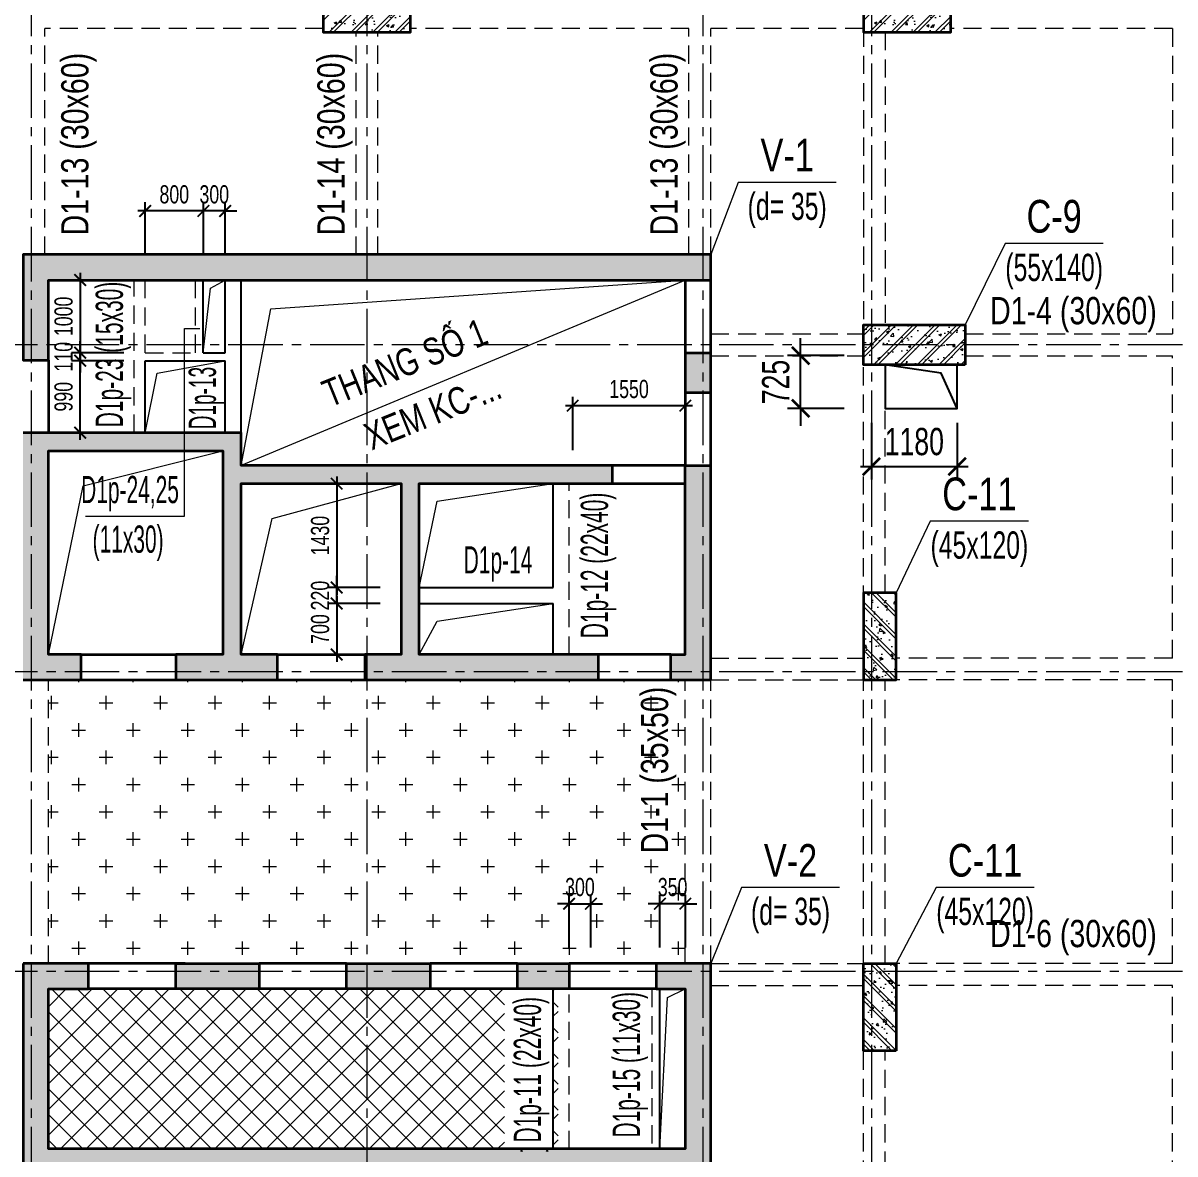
# Model space of a CAD drawing. Header units: millimetres. Extents: x 0 to 132533, y 0 to 93608.
# Drawn here: x 25017 to 40862, y 32107 to 47662 of the extents above; entities that cross this region are included whole.
import ezdxf
from ezdxf.enums import TextEntityAlignment as Align

# ---------------------------------------------------------------- set-up
doc = ezdxf.new("R2010")
doc.units = ezdxf.units.MM
doc.header["$LTSCALE"] = 1000
doc.header["$MEASUREMENT"] = 0
doc.linetypes.add('CENTER2', pattern=[1.125, 0.75, -0.125, 0.125, -0.125])
doc.linetypes.add('HIDDEN', pattern=[0.375, 0.25, -0.125])
for name, color, linetype, lineweight in [('CDC.01.AXIS', 160, 'CENTER2', 13), ('CDC.02.DIM', 1, 'Continuous', 18), ('CDC.03.BORDER', 3, 'Continuous', 25), ('CDC.06.TEXT', 2, 'Continuous', 18), ('CDC.07.TEXTCOL', 3, 'Continuous', 18), ('CDC.08.TEXTBEAM', 2, 'Continuous', 18), ('CDC.09.COLUMN', 4, 'Continuous', 35), ('CDC.10.HATCH', 163, 'Continuous', 9), ('CDC.11.NOTE', 1, 'Continuous', 18), ('CDC.13.BEAM', 8, 'HIDDEN', 18), ('TEXTCOL_SHAPE', 6, 'Continuous', 20)]:
    doc.layers.add(name, color=color, linetype=linetype, lineweight=lineweight)
doc.layers.add('TECH_HOLE', color=3, linetype='Continuous')
doc.styles.add('KCS_SMTEXT', font='arial.ttf', dxfattribs={"width": 0.7})
doc.dimstyles.new('KCS_DIM100', dxfattribs={"dimscale": 100, "dimtxt": 2.5, "dimasz": 1.6, "dimexe": 1.2, "dimexo": 0, "dimgap": 1, "dimtad": 1, "dimdec": 0, "dimzin": 0, "dimdsep": 46, "dimtxsty": 'KCS_SMTEXT', "dimblk": 'ARCHTICK', "dimcen": 0, "dimdle": 1, "dimclrd": 256, "dimclre": 256, "dimclrt": 2, "dimadec": 0, "dimazin": 0, "dimtfac": 1, "dimtdec": 0, "dimtix": 1, "dimtmove": 2, "dimatfit": 3, "dimfxl": 1, "dimtolj": 1, "dimtzin": 0, "dimarcsym": 0})
doc.dimstyles.new('KCS_DIM150', dxfattribs={"dimscale": 150, "dimtxt": 2.5, "dimasz": 1.6, "dimexe": 1.2, "dimexo": 0, "dimgap": 1, "dimtad": 1, "dimdec": 0, "dimzin": 0, "dimdsep": 46, "dimtxsty": 'KCS_SMTEXT', "dimblk": 'ARCHTICK', "dimcen": 0, "dimdle": 1, "dimclrd": 1, "dimclre": 1, "dimclrt": 2, "dimadec": 0, "dimazin": 0, "dimtfac": 1, "dimtdec": 0, "dimtix": 1, "dimtmove": 2, "dimatfit": 3, "dimfxl": 1, "dimtolj": 1, "dimtzin": 0, "dimarcsym": 0})

# ---------------------------------------------------------------- blocks, each defined once
blk = doc.blocks.new('_ArchTick')
at = {"color": 0, "linetype": 'ByBlock', "const_width": 0.15}
blk.add_lwpolyline([(-0.5, -0.5), (0.5, 0.5)], dxfattribs=at)
blk = doc.blocks.new('*D313')
at = {"layer": 'CDC.02.DIM', "lineweight": -2, "transparency": 16777216}
for p, q in [((33777, 34949), (33777, 35669)), ((34127, 34949), (34127, 35669)), ((33777, 35549), (33617, 35549)), ((34127, 35549), (33777, 35549)), ((34127, 35549), (34287, 35549))]:
    blk.add_line(p, q, dxfattribs=at)
at = {"layer": 'Defpoints', "color": 0, "transparency": 16777216}
for p in [(33777, 35549), (33777, 34949), (34127, 34949)]:
    blk.add_point(p, dxfattribs=at)
at = {"layer": 'CDC.02.DIM', "lineweight": -2, "transparency": 16777216, "xscale": 160, "yscale": 160, "zscale": 160}
blk.add_blockref('_ArchTick', (33777, 35549), dxfattribs=at)
at = {"layer": 'CDC.02.DIM', "lineweight": -2, "transparency": 16777216, "xscale": 160, "yscale": 160, "zscale": 160, "rotation": 180}
blk.add_blockref('_ArchTick', (34127, 35549), dxfattribs=at)
at = {"layer": 'CDC.02.DIM', "color": 2, "transparency": 16777216, "insert": (33952, 35777), "char_height": 250, "attachment_point": 5, "style": 'KCS_SMTEXT'}
blk.add_mtext('\\A1;350', dxfattribs=at)
blk = doc.blocks.new('*D316')
at = {"layer": 'CDC.02.DIM', "lineweight": -2, "transparency": 16777216}
for p, q in [((32527, 34949), (32527, 35669)), ((32827, 34949), (32827, 35669)), ((32527, 35549), (32367, 35549)), ((32527, 35549), (32827, 35549)), ((32827, 35549), (32987, 35549))]:
    blk.add_line(p, q, dxfattribs=at)
at = {"layer": 'Defpoints', "color": 0, "transparency": 16777216}
for p in [(32827, 35549), (32527, 34949), (32827, 34949)]:
    blk.add_point(p, dxfattribs=at)
at = {"layer": 'CDC.02.DIM', "lineweight": -2, "transparency": 16777216, "xscale": 160, "yscale": 160, "zscale": 160}
blk.add_blockref('_ArchTick', (32527, 35549), dxfattribs=at)
at = {"layer": 'CDC.02.DIM', "lineweight": -2, "transparency": 16777216, "xscale": 160, "yscale": 160, "zscale": 160, "rotation": 180}
blk.add_blockref('_ArchTick', (32827, 35549), dxfattribs=at)
at = {"layer": 'CDC.02.DIM', "color": 2, "transparency": 16777216, "insert": (32677, 35777), "char_height": 250, "attachment_point": 5, "style": 'KCS_SMTEXT'}
blk.add_mtext('\\A1;300', dxfattribs=at)
blk = doc.blocks.new('*D323')
at = {"layer": 'CDC.02.DIM', "lineweight": -2, "transparency": 16777216}
for p, q in [((32577, 41787), (32577, 42519)), ((34127, 41799), (34127, 42519)), ((34227, 42399), (32477, 42399))]:
    blk.add_line(p, q, dxfattribs=at)
at = {"layer": 'Defpoints', "color": 0, "transparency": 16777216}
for p in [(32577, 42399), (32577, 41787), (34127, 41799)]:
    blk.add_point(p, dxfattribs=at)
at = {"layer": 'CDC.02.DIM', "lineweight": -2, "transparency": 16777216, "xscale": 160, "yscale": 160, "zscale": 160, "rotation": 180}
blk.add_blockref('_ArchTick', (32577, 42399), dxfattribs=at)
at = {"layer": 'CDC.02.DIM', "lineweight": -2, "transparency": 16777216, "xscale": 160, "yscale": 160, "zscale": 160}
blk.add_blockref('_ArchTick', (34127, 42399), dxfattribs=at)
at = {"layer": 'CDC.02.DIM', "color": 2, "transparency": 16777216, "insert": (33352, 42627), "char_height": 250, "attachment_point": 5, "style": 'KCS_SMTEXT'}
blk.add_mtext('\\A1;1550', dxfattribs=at)
blk = doc.blocks.new('*D324')
at = {"layer": 'CDC.02.DIM', "lineweight": -2, "transparency": 16777216}
for p, q in [((29331, 41427), (29331, 39797)), ((29931, 41327), (29211, 41327)), ((29931, 39897), (29211, 39897))]:
    blk.add_line(p, q, dxfattribs=at)
at = {"layer": 'Defpoints', "color": 0, "transparency": 16777216}
for p in [(29931, 41327), (29331, 39897), (29931, 39897)]:
    blk.add_point(p, dxfattribs=at)
at = {"layer": 'CDC.02.DIM', "lineweight": -2, "transparency": 16777216, "xscale": 160, "yscale": 160, "zscale": 160}
for p, rotation in [((29331, 41327), 90), ((29331, 39897), 270)]:
    blk.add_blockref('_ArchTick', p, dxfattribs=dict(at, rotation=rotation))
at = {"layer": 'CDC.02.DIM', "color": 2, "transparency": 16777216, "insert": (29104, 40612), "char_height": 250, "attachment_point": 5, "rotation": 90, "style": 'KCS_SMTEXT'}
blk.add_mtext('\\A1;1430', dxfattribs=at)
blk = doc.blocks.new('*D325')
at = {"layer": 'CDC.02.DIM', "lineweight": -2, "transparency": 16777216}
for p, q in [((29331, 39897), (29331, 40057)), ((29931, 39897), (29211, 39897)), ((29331, 39677), (29331, 39897)), ((29931, 39677), (29211, 39677)), ((29331, 39677), (29331, 39517))]:
    blk.add_line(p, q, dxfattribs=at)
at = {"layer": 'Defpoints', "color": 0, "transparency": 16777216}
for p in [(29331, 39897), (29931, 39897), (29931, 39677)]:
    blk.add_point(p, dxfattribs=at)
at = {"layer": 'CDC.02.DIM', "lineweight": -2, "transparency": 16777216, "xscale": 160, "yscale": 160, "zscale": 160}
for p, rotation in [((29331, 39897), 270), ((29331, 39677), 90)]:
    blk.add_blockref('_ArchTick', p, dxfattribs=dict(at, rotation=rotation))
at = {"layer": 'CDC.02.DIM', "color": 2, "transparency": 16777216, "insert": (29104, 39787), "char_height": 250, "attachment_point": 5, "rotation": 90, "style": 'KCS_SMTEXT'}
blk.add_mtext('\\A1;220', dxfattribs=at)
blk = doc.blocks.new('*D326')
at = {"layer": 'CDC.02.DIM', "lineweight": -2, "transparency": 16777216}
for p, q in [((29331, 39777), (29331, 38877)), ((29931, 39677), (29211, 39677)), ((29931, 38977), (29211, 38977))]:
    blk.add_line(p, q, dxfattribs=at)
at = {"layer": 'Defpoints', "color": 0, "transparency": 16777216}
for p in [(29931, 39677), (29331, 38977), (29931, 38977)]:
    blk.add_point(p, dxfattribs=at)
at = {"layer": 'CDC.02.DIM', "lineweight": -2, "transparency": 16777216, "xscale": 160, "yscale": 160, "zscale": 160}
for p, rotation in [((29331, 39677), 90), ((29331, 38977), 270)]:
    blk.add_blockref('_ArchTick', p, dxfattribs=dict(at, rotation=rotation))
at = {"layer": 'CDC.02.DIM', "color": 2, "transparency": 16777216, "insert": (29104, 39327), "char_height": 250, "attachment_point": 5, "rotation": 90, "style": 'KCS_SMTEXT'}
blk.add_mtext('\\A1;700', dxfattribs=at)
blk = doc.blocks.new('*D327')
at = {"layer": 'CDC.02.DIM', "lineweight": -2, "transparency": 16777216}
for p, q in [((26697, 44465), (26697, 45197)), ((27497, 44477), (27497, 45197)), ((27597, 45077), (26597, 45077))]:
    blk.add_line(p, q, dxfattribs=at)
at = {"layer": 'Defpoints', "color": 0, "transparency": 16777216}
for p in [(26697, 45077), (26697, 44465), (27497, 44477)]:
    blk.add_point(p, dxfattribs=at)
at = {"layer": 'CDC.02.DIM', "lineweight": -2, "transparency": 16777216, "xscale": 160, "yscale": 160, "zscale": 160, "rotation": 180}
blk.add_blockref('_ArchTick', (26697, 45077), dxfattribs=at)
at = {"layer": 'CDC.02.DIM', "lineweight": -2, "transparency": 16777216, "xscale": 160, "yscale": 160, "zscale": 160}
blk.add_blockref('_ArchTick', (27497, 45077), dxfattribs=at)
at = {"layer": 'CDC.02.DIM', "color": 2, "transparency": 16777216, "insert": (27097, 45304), "char_height": 250, "attachment_point": 5, "style": 'KCS_SMTEXT'}
blk.add_mtext('\\A1;800', dxfattribs=at)
blk = doc.blocks.new('*D328')
at = {"layer": 'CDC.02.DIM', "lineweight": -2, "transparency": 16777216}
for p, q in [((25803, 44227), (25803, 43027)), ((26403, 44127), (25683, 44127)), ((26403, 43127), (25683, 43127))]:
    blk.add_line(p, q, dxfattribs=at)
at = {"layer": 'Defpoints', "color": 0, "transparency": 16777216}
for p in [(26403, 44127), (25803, 43127), (26403, 43127)]:
    blk.add_point(p, dxfattribs=at)
at = {"layer": 'CDC.02.DIM', "lineweight": -2, "transparency": 16777216, "xscale": 160, "yscale": 160, "zscale": 160}
for p, rotation in [((25803, 44127), 90), ((25803, 43127), 270)]:
    blk.add_blockref('_ArchTick', p, dxfattribs=dict(at, rotation=rotation))
at = {"layer": 'CDC.02.DIM', "color": 2, "transparency": 16777216, "insert": (25575, 43627), "char_height": 250, "attachment_point": 5, "rotation": 90, "style": 'KCS_SMTEXT'}
blk.add_mtext('\\A1;1000', dxfattribs=at)
blk = doc.blocks.new('*D329')
at = {"layer": 'CDC.02.DIM', "lineweight": -2, "transparency": 16777216}
for p, q in [((25803, 43127), (25803, 43287)), ((26403, 43127), (25683, 43127)), ((25803, 43017), (25803, 43127)), ((26403, 43017), (25683, 43017)), ((25803, 43017), (25803, 42857))]:
    blk.add_line(p, q, dxfattribs=at)
at = {"layer": 'Defpoints', "color": 0, "transparency": 16777216}
for p in [(25803, 43127), (26403, 43127), (26403, 43017)]:
    blk.add_point(p, dxfattribs=at)
at = {"layer": 'CDC.02.DIM', "lineweight": -2, "transparency": 16777216, "xscale": 160, "yscale": 160, "zscale": 160}
for p, rotation in [((25803, 43127), 270), ((25803, 43017), 90)]:
    blk.add_blockref('_ArchTick', p, dxfattribs=dict(at, rotation=rotation))
at = {"layer": 'CDC.02.DIM', "color": 2, "transparency": 16777216, "insert": (25575, 43072), "char_height": 250, "attachment_point": 5, "rotation": 90, "style": 'KCS_SMTEXT'}
blk.add_mtext('\\A1;110', dxfattribs=at)
blk = doc.blocks.new('*D330')
at = {"layer": 'CDC.02.DIM', "lineweight": -2, "transparency": 16777216}
for p, q in [((25803, 41927), (25803, 43117)), ((26403, 43017), (25683, 43017)), ((26403, 42027), (25683, 42027))]:
    blk.add_line(p, q, dxfattribs=at)
at = {"layer": 'Defpoints', "color": 0, "transparency": 16777216}
for p in [(25803, 43017), (26403, 43017), (26403, 42027)]:
    blk.add_point(p, dxfattribs=at)
at = {"layer": 'CDC.02.DIM', "lineweight": -2, "transparency": 16777216, "xscale": 160, "yscale": 160, "zscale": 160}
for p, rotation in [((25803, 43017), 90), ((25803, 42027), 270)]:
    blk.add_blockref('_ArchTick', p, dxfattribs=dict(at, rotation=rotation))
at = {"layer": 'CDC.02.DIM', "color": 2, "transparency": 16777216, "insert": (25575, 42522), "char_height": 250, "attachment_point": 5, "rotation": 90, "style": 'KCS_SMTEXT'}
blk.add_mtext('\\A1;990', dxfattribs=at)
blk = doc.blocks.new('*D331')
at = {"layer": 'CDC.02.DIM', "lineweight": -2, "transparency": 16777216}
for p, q in [((27497, 44465), (27497, 45197)), ((27797, 44477), (27797, 45197)), ((27497, 45077), (27337, 45077)), ((27797, 45077), (27497, 45077)), ((27797, 45077), (27957, 45077))]:
    blk.add_line(p, q, dxfattribs=at)
at = {"layer": 'Defpoints', "color": 0, "transparency": 16777216}
for p in [(27497, 45077), (27497, 44465), (27797, 44477)]:
    blk.add_point(p, dxfattribs=at)
at = {"layer": 'CDC.02.DIM', "lineweight": -2, "transparency": 16777216, "xscale": 160, "yscale": 160, "zscale": 160}
blk.add_blockref('_ArchTick', (27497, 45077), dxfattribs=at)
at = {"layer": 'CDC.02.DIM', "lineweight": -2, "transparency": 16777216, "xscale": 160, "yscale": 160, "zscale": 160, "rotation": 180}
blk.add_blockref('_ArchTick', (27797, 45077), dxfattribs=at)
at = {"layer": 'CDC.02.DIM', "color": 2, "transparency": 16777216, "insert": (27647, 45304), "char_height": 250, "attachment_point": 5, "style": 'KCS_SMTEXT'}
blk.add_mtext('\\A1;300', dxfattribs=at)
blk = doc.blocks.new('*D384')
at = {"layer": 'CDC.02.DIM', "color": 1, "lineweight": -2, "transparency": 16777216}
for p, q in [((35712, 43087), (35712, 43327)), ((36312, 43087), (35532, 43087)), ((35712, 42362), (35712, 43087)), ((36312, 42362), (35532, 42362)), ((35712, 42362), (35712, 42122))]:
    blk.add_line(p, q, dxfattribs=at)
at = {"layer": 'Defpoints', "color": 0, "transparency": 16777216}
for p in [(35712, 43087), (36312, 43087), (36312, 42362)]:
    blk.add_point(p, dxfattribs=at)
at = {"layer": 'CDC.02.DIM', "color": 1, "lineweight": -2, "transparency": 16777216, "xscale": 240, "yscale": 240, "zscale": 240}
for p, rotation in [((35712, 43087), 270), ((35712, 42362), 90)]:
    blk.add_blockref('_ArchTick', p, dxfattribs=dict(at, rotation=rotation))
at = {"layer": 'CDC.02.DIM', "color": 2, "transparency": 16777216, "insert": (35371, 42724), "char_height": 375, "attachment_point": 5, "rotation": 90, "style": 'KCS_SMTEXT'}
blk.add_mtext('\\A1;725', dxfattribs=at)
blk = doc.blocks.new('*D385')
at = {"layer": 'CDC.02.DIM', "color": 1, "lineweight": -2, "transparency": 16777216}
for p, q in [((36686, 42162), (36686, 41382)), ((37866, 42162), (37866, 41382)), ((36536, 41562), (38016, 41562))]:
    blk.add_line(p, q, dxfattribs=at)
at = {"layer": 'Defpoints', "color": 0, "transparency": 16777216}
for p in [(36686, 42162), (37866, 42162), (37866, 41562)]:
    blk.add_point(p, dxfattribs=at)
at = {"layer": 'CDC.02.DIM', "color": 1, "lineweight": -2, "transparency": 16777216, "xscale": 240, "yscale": 240, "zscale": 240, "rotation": 180}
blk.add_blockref('_ArchTick', (36686, 41562), dxfattribs=at)
at = {"layer": 'CDC.02.DIM', "color": 1, "lineweight": -2, "transparency": 16777216, "xscale": 240, "yscale": 240, "zscale": 240}
blk.add_blockref('_ArchTick', (37866, 41562), dxfattribs=at)
at = {"layer": 'CDC.02.DIM', "color": 2, "transparency": 16777216, "insert": (37276, 41903), "char_height": 375, "attachment_point": 5, "style": 'KCS_SMTEXT'}
blk.add_mtext('\\A1;1180', dxfattribs=at)

msp = doc.modelspace()

# ---------------------------------------------------------------- hatches: boundary and pattern name
at = {"layer": 'CDC.10.HATCH'}
h = msp.add_hatch(dxfattribs=at)
h.set_pattern_fill('BT-01', color=256, scale=50, pattern_type=2)
h.set_pattern_definition([(50, (442764.13, -433637.55), (358.63009, -31.37607), [37.5, -412.5]), (355, (442764.13, -433637.55), (-69.37567, 376.09607), [30, -330]), (100.4514, (442794.02, -433640.17), (289.2547, 344.71977), [31.8701, -350.57106]), (46.1842, (442764.13, -433537.55), (533.62052, -82.7595), [56.25, -618.75]), (96.6356, (442808.6, -433544.45), (467.33135, 487.05894), [47.80514, -525.8565]), (351.1842, (442764.13, -433537.55), (467.33097, 487.0593), [45, -495]), (21, (442814.13, -433562.55), (298.45353, -201.30945), [37.5, -412.5]), (326, (442814.13, -433562.55), (121.65767, 362.57502), [30, -330]), (71.4514, (442839, -433579.33), (420.11131, 161.26525), [31.8701, -350.57106]), (37.5, (442764.13, -433637.55), (6.079928, 166.446927), [0, -326, 0, -335, 0, -331.25]), (7.5, (442764.13, -433637.55), (131.53477, 197.205856), [0, -191, 0, -318.5, 0, -126.25]), (327.5, (442652.63, -433637.55), (266.911218, -11.277436), [0, -125, 0, -390, 0, -517.5]), (317.5, (442602.63, -433637.55), (291.593085, 50.05249), [0, -162.5, 0, -259, 0, -367.5]), (45, (442764.13, -433637.55), (-150.26019, 150.26019), []), (45, (442764.13, -433576.3), (-150.26019, 150.26019), [])])
h.paths.add_polyline_path([(29146.5, 47536.5), (30346.5, 47536.5), (30346.5, 47936.5), (29146.5, 47936.5)])
h = msp.add_hatch(dxfattribs=at)
h.set_pattern_fill('BT-01', color=256, scale=50, pattern_type=2)
h.set_pattern_definition([(50, (450194.13, -433637.55), (358.63009, -31.37607), [37.5, -412.5]), (355, (450194.13, -433637.55), (-69.37567, 376.09607), [30, -330]), (100.4514, (450224.02, -433640.17), (289.2547, 344.71977), [31.8701, -350.57106]), (46.1842, (450194.13, -433537.55), (533.62052, -82.7595), [56.25, -618.75]), (96.6356, (450238.6, -433544.45), (467.33135, 487.05894), [47.80514, -525.8565]), (351.1842, (450194.13, -433537.55), (467.33097, 487.0593), [45, -495]), (21, (450244.13, -433562.55), (298.45353, -201.30945), [37.5, -412.5]), (326, (450244.13, -433562.55), (121.65767, 362.57502), [30, -330]), (71.4514, (450269, -433579.33), (420.11131, 161.26525), [31.8701, -350.57106]), (37.5, (450194.13, -433637.55), (6.079928, 166.446927), [0, -326, 0, -335, 0, -331.25]), (7.5, (450194.13, -433637.55), (131.53477, 197.205856), [0, -191, 0, -318.5, 0, -126.25]), (327.5, (450082.63, -433637.55), (266.911218, -11.277436), [0, -125, 0, -390, 0, -517.5]), (317.5, (450032.63, -433637.55), (291.593085, 50.05249), [0, -162.5, 0, -259, 0, -367.5]), (45, (450194.13, -433637.55), (-150.26019, 150.26019), []), (45, (450194.13, -433576.3), (-150.26019, 150.26019), [])])
h.paths.add_polyline_path([(36576.5, 47536.5), (37776.5, 47536.5), (37776.5, 47936.5), (36576.5, 47936.5)])
h = msp.add_hatch(dxfattribs=at)
h.set_pattern_fill('BT-01', color=256, scale=50, pattern_type=2)
h.set_pattern_definition([(50, (426423.18, -433653.8), (358.63009, -31.37607), [37.5, -412.5]), (355, (426423.18, -433653.8), (-69.37567, 376.09607), [30, -330]), (100.4514, (426453.07, -433656.42), (289.2547, 344.71977), [31.8701, -350.57106]), (46.1842, (426423.2, -433553.8), (533.62052, -82.7595), [56.25, -618.75]), (96.6356, (426467.65, -433560.7), (467.33135, 487.05894), [47.80514, -525.8565]), (351.1842, (426423.2, -433553.8), (467.33097, 487.0593), [45, -495]), (21, (426473.18, -433578.8), (298.45353, -201.30945), [37.5, -412.5]), (326, (426473.18, -433578.8), (121.65767, 362.57502), [30, -330]), (71.4514, (426498.05, -433595.58), (420.11131, 161.26525), [31.8701, -350.57106]), (37.5, (426423.18, -433653.8), (6.079928, 166.446927), [0, -326, 0, -335, 0, -331.25]), (7.5, (426423.18, -433653.8), (131.53477, 197.205856), [0, -191, 0, -318.5, 0, -126.25]), (327.5, (426311.68, -433653.8), (266.911218, -11.277436), [0, -125, 0, -390, 0, -517.5]), (317.5, (426261.68, -433653.8), (291.593085, 50.05249), [0, -162.5, 0, -259, 0, -367.5]), (45, (426423.18, -433653.8), (-150.26019, 150.26019), []), (45, (426423.18, -433592.55), (-150.26019, 150.26019), [])])
h.paths.add_polyline_path([(25366.5, 44126.5), (25366.5, 43026.5), (25016.5, 43026.5), (25016.5, 44476.5), (34476.5, 44476.5), (34476.5, 44126.5)])
h = msp.add_hatch(dxfattribs=at)
h.set_pattern_fill('BT-01', color=256, scale=50, pattern_type=2)
h.set_pattern_definition([(50, (421494.13, -460657.55), (358.63009, -31.37607), [37.5, -412.5]), (355, (421494.13, -460657.55), (-69.37567, 376.09607), [30, -330]), (100.4514, (421524.02, -460660.17), (289.2547, 344.71977), [31.8701, -350.57106]), (46.1842, (421494.13, -460557.55), (533.62052, -82.7595), [56.25, -618.75]), (96.6356, (421538.6, -460564.45), (467.33135, 487.05894), [47.80514, -525.8565]), (351.1842, (421494.13, -460557.55), (467.33097, 487.0593), [45, -495]), (21, (421544.13, -460582.55), (298.45353, -201.30945), [37.5, -412.5]), (326, (421544.13, -460582.55), (121.65767, 362.57502), [30, -330]), (71.4514, (421569, -460599.33), (420.11131, 161.26525), [31.8701, -350.57106]), (37.5, (421494.13, -460657.55), (6.079928, 166.446927), [0, -326, 0, -335, 0, -331.25]), (7.5, (421494.13, -460657.55), (131.53477, 197.205856), [0, -191, 0, -318.5, 0, -126.25]), (327.5, (421382.63, -460657.55), (266.911218, -11.277436), [0, -125, 0, -390, 0, -517.5]), (317.5, (421332.63, -460657.55), (291.593085, 50.05249), [0, -162.5, 0, -259, 0, -367.5]), (45, (421494.13, -460657.55), (-150.26019, 150.26019), []), (45, (421494.13, -460596.3), (-150.26019, 150.26019), [])])
h.paths.add_polyline_path([(36576.5, 43511.5), (37976.5, 43511.5), (37976.5, 42961.5), (36576.5, 42961.5)])
h = msp.add_hatch(dxfattribs=at)
h.set_pattern_fill('BT-01', color=256, scale=50, pattern_type=2)
h.set_pattern_definition([(50, (18072.3, -451625.62), (358.6301, -31.37607), [37.5, -412.5]), (355, (18072.3, -451625.62), (-69.37567, 376.09607), [30, -330]), (100.4514, (18102.17, -451628.23), (289.2547, 344.71977), [31.8701, -350.57106]), (46.1842, (18072.3, -451525.6), (533.62052, -82.7595), [56.25, -618.75]), (96.6356, (18116.75, -451532.5), (467.33135, 487.05894), [47.80514, -525.8565]), (351.1842, (18072.3, -451525.6), (467.331, 487.0593), [45, -495]), (21, (18122.3, -451550.62), (298.45353, -201.30945), [37.5, -412.5]), (326, (18122.3, -451550.62), (121.65767, 362.57502), [30, -330]), (71.4514, (18147.16, -451567.4), (420.11131, 161.26525), [31.8701, -350.57106]), (37.5, (18072.29, -451625.62), (6.079928, 166.446927), [0, -326, 0, -335, 0, -331.25]), (7.5, (18072.29, -451625.62), (131.53477, 197.205856), [0, -191, 0, -318.5, 0, -126.25]), (327.5, (17960.79, -451625.62), (266.911218, -11.277436), [0, -125, 0, -390, 0, -517.5]), (317.5, (17910.79, -451625.62), (291.59308, 50.05249), [0, -162.5, 0, -259, 0, -367.5]), (45, (18072.29, -451625.62), (-150.26019, 150.26019), []), (45, (18072.29, -451564.37), (-150.26019, 150.26019), [])])
h.paths.add_polyline_path([(25816.5, 38626.5), (25016.5, 38626.5), (25016.5, 42026.5), (28016.5, 42026.5), (28016.5, 41576.5), (33126.5, 41576.5), (33126.5, 41326.5), (30466.5, 41326.5), (30466.5, 38976.5), (32926.5, 38976.5), (32926.5, 38626.5), (29716.5, 38626.5), (29716.5, 38976.5), (30216.5, 38976.5), (30216.5, 41326.5), (28016.5, 41326.5), (28016.5, 38976.5), (28516.5, 38976.5), (28516.5, 38626.5), (27116.5, 38626.5), (27116.5, 38976.5), (27766.5, 38976.5), (27766.5, 41776.5), (25366.5, 41776.5), (25366.5, 38976.5), (25816.5, 38976.5)])
h.paths.add_polyline_path([(34126.5, 41576.5), (34476.5, 41576.5), (34476.5, 38626.5), (33926.5, 38626.5), (33926.5, 38976.5), (34126.5, 38976.5)])
h.paths.add_polyline_path([(34476.5, 42576.5), (34126.5, 42576.5), (34126.5, 43126.5), (34476.5, 43126.5)])
h = msp.add_hatch(dxfattribs=at)
h.set_pattern_fill('BT-01', color=256, scale=50, angle=-90, pattern_type=2)
h.set_pattern_definition([(320, (-457807.58, -327871.06), (-31.37607, -358.63009), [37.5, -412.5]), (265, (-457807.58, -327871.06), (376.09607, 69.37567), [30, -330]), (10.4514, (-457810.2, -327900.95), (344.71977, -289.2547), [31.8701, -350.57106]), (316.1842, (-457707.6, -327871.06), (-82.7595, -533.62052), [56.25, -618.75]), (6.6356, (-457714.5, -327915.53), (487.05894, -467.33135), [47.80514, -525.8565]), (261.1842, (-457707.6, -327871.06), (487.0593, -467.33097), [45, -495]), (291, (-457732.58, -327921.06), (-201.30945, -298.45353), [37.5, -412.5]), (236, (-457732.58, -327921.06), (362.57502, -121.65767), [30, -330]), (341.4514, (-457749.35, -327945.93), (161.26525, -420.11131), [31.8701, -350.57106]), (307.5, (-457807.58, -327871.06), (166.446927, -6.079928), [0, -326, 0, -335, 0, -331.25]), (277.5, (-457807.58, -327871.06), (197.205856, -131.53477), [0, -191, 0, -318.5, 0, -126.25]), (237.5, (-457807.58, -327759.56), (-11.277436, -266.911218), [0, -125, 0, -390, 0, -517.5]), (227.5, (-457807.58, -327709.56), (50.05249, -291.593085), [0, -162.5, 0, -259, 0, -367.5]), (315, (-457807.58, -327871.06), (150.26019, 150.26019), []), (315, (-457746.33, -327871.06), (150.26019, 150.26019), [])])
h.paths.add_polyline_path([(37026.5, 38626.5), (36576.5, 38626.5), (36576.5, 39826.5), (37026.5, 39826.5)])
h = msp.add_hatch(dxfattribs=at)
h.set_pattern_fill('CROSS', color=256, scale=1500)
h.set_pattern_definition([(0, (428814.13, -431187.62), (375, 375), [187.5, -562.5]), (90, (428907.9, -431281.37), (-375, 375), [187.5, -562.5])])
h.paths.add_polyline_path([(29746.5, 38626.5), (29716.5, 38626.5), (28516.5, 38626.5), (27116.5, 38626.5), (25816.5, 38626.5), (25366.5, 38626.5), (25366.5, 34726.5), (25916.5, 34726.5), (27246.5, 34726.5), (28266.5, 34726.5), (29466.5, 34726.5), (29746.5, 34726.5)])
h.paths.add_polyline_path([(34126.5, 38626.5), (33926.5, 38626.5), (32926.5, 38626.5), (29746.5, 38626.5), (29746.5, 34726.5), (30616.5, 34726.5), (31816.5, 34726.5), (32526.5, 34726.5), (33726.5, 34726.5), (34126.5, 34726.5)])
h.paths.add_polyline_path([(33685.8, 35517.3), (34218.7, 35517.3), (34218.7, 36032.5), (33685.8, 36032.5)], flags=9)
h.paths.add_polyline_path([(32410.8, 35517.3), (32943.7, 35517.3), (32943.7, 36032.5), (32410.8, 36032.5)], flags=24)
h.paths.add_polyline_path([(34123.4, 36117.3), (34123.4, 38656.1), (33385.9, 38656.1), (33385.9, 36117.3)], flags=9)
h = msp.add_hatch(dxfattribs=at)
h.set_pattern_fill('BT-01', color=256, scale=50, pattern_type=2)
h.set_pattern_definition([(50, (426423.18, -433653.8), (358.63009, -31.37607), [37.5, -412.5]), (355, (426423.18, -433653.8), (-69.37567, 376.09607), [30, -330]), (100.4514, (426453.07, -433656.42), (289.2547, 344.71977), [31.8701, -350.57106]), (46.1842, (426423.2, -433553.8), (533.62052, -82.7595), [56.25, -618.75]), (96.6356, (426467.65, -433560.7), (467.33135, 487.05894), [47.80514, -525.8565]), (351.1842, (426423.2, -433553.8), (467.33097, 487.0593), [45, -495]), (21, (426473.18, -433578.8), (298.45353, -201.30945), [37.5, -412.5]), (326, (426473.18, -433578.8), (121.65767, 362.57502), [30, -330]), (71.4514, (426498.05, -433595.58), (420.11131, 161.26525), [31.8701, -350.57106]), (37.5, (426423.18, -433653.8), (6.079928, 166.446927), [0, -326, 0, -335, 0, -331.25]), (7.5, (426423.18, -433653.8), (131.53477, 197.205856), [0, -191, 0, -318.5, 0, -126.25]), (327.5, (426311.68, -433653.8), (266.911218, -11.277436), [0, -125, 0, -390, 0, -517.5]), (317.5, (426261.68, -433653.8), (291.593085, 50.05249), [0, -162.5, 0, -259, 0, -367.5]), (45, (426423.18, -433653.8), (-150.26019, 150.26019), []), (45, (426423.18, -433592.55), (-150.26019, 150.26019), [])])
h.paths.add_polyline_path([(25366.5, 29976.5), (25016.5, 29976.5), (25016.5, 30926.5), (25366.5, 30926.5)])
h.paths.add_polyline_path([(34476.5, 31926.5), (25016.5, 31926.5), (25016.5, 34726.5), (25916.5, 34726.5), (25916.5, 34376.5), (25366.5, 34376.5), (25366.5, 32176.5), (34126.5, 32176.5), (34126.5, 34376.5), (33726.5, 34376.5), (33726.5, 34726.5), (34476.5, 34726.5)])
h.paths.add_polyline_path([(32526.5, 34376.5), (31816.5, 34376.5), (31816.5, 34726.5), (32526.5, 34726.5)], flags=17)
h.paths.add_polyline_path([(30616.5, 34376.5), (29466.5, 34376.5), (29466.5, 34726.5), (30616.5, 34726.5)], flags=17)
h.paths.add_polyline_path([(28266.5, 34376.5), (27116.5, 34376.5), (27116.5, 34726.5), (28266.5, 34726.5)], flags=17)
h.paths.add_polyline_path([(27996.5, 29026.5), (27996.5, 29376.5), (34126.5, 29376.5), (34126.5, 30926.5), (34476.5, 30926.5), (34476.5, 29026.5)])
h.paths.add_polyline_path([(26986.5, 29376.5), (26986.5, 29026.5), (25016.5, 29026.5), (25016.5, 29376.5)])
h = msp.add_hatch(dxfattribs=at)
h.set_pattern_fill('BT-01', color=256, scale=50, angle=-90, pattern_type=2)
h.set_pattern_definition([(320, (-457807.58, -322771.06), (-31.37607, -358.63009), [37.5, -412.5]), (265, (-457807.58, -322771.06), (376.09607, 69.37567), [30, -330]), (10.4514, (-457810.2, -322800.95), (344.71977, -289.2547), [31.8701, -350.57106]), (316.1842, (-457707.6, -322771.06), (-82.7595, -533.62052), [56.25, -618.75]), (6.6356, (-457714.5, -322815.53), (487.05894, -467.33135), [47.80514, -525.8565]), (261.1842, (-457707.6, -322771.06), (487.0593, -467.33097), [45, -495]), (291, (-457732.58, -322821.06), (-201.30945, -298.45353), [37.5, -412.5]), (236, (-457732.58, -322821.06), (362.57502, -121.65767), [30, -330]), (341.4514, (-457749.35, -322845.93), (161.26525, -420.11131), [31.8701, -350.57106]), (307.5, (-457807.58, -322771.06), (166.446927, -6.079928), [0, -326, 0, -335, 0, -331.25]), (277.5, (-457807.58, -322771.06), (197.205856, -131.53477), [0, -191, 0, -318.5, 0, -126.25]), (237.5, (-457807.58, -322659.56), (-11.277436, -266.911218), [0, -125, 0, -390, 0, -517.5]), (227.5, (-457807.58, -322609.56), (50.05249, -291.593085), [0, -162.5, 0, -259, 0, -367.5]), (315, (-457807.58, -322771.06), (150.26019, 150.26019), []), (315, (-457746.33, -322771.06), (150.26019, 150.26019), [])])
h.paths.add_polyline_path([(37026.5, 33526.5), (36576.5, 33526.5), (36576.5, 34726.5), (37026.5, 34726.5)])
h = msp.add_hatch(dxfattribs=at)
h.set_pattern_fill('ANSI37', color=256, scale=2000)
h.set_pattern_definition([(45, (268223.68, -433653.8), (-176.7767, 176.7767), []), (135, (268223.68, -433653.8), (-176.7767, -176.7767), [])])
h.paths.add_polyline_path([(28266.5, 34376.5), (27116.5, 34376.5), (25916.5, 34376.5), (25366.5, 34376.5), (25366.5, 32176.5), (29746.5, 32176.5), (29746.5, 34376.5), (29466.5, 34376.5)])
h.paths.add_polyline_path([(29746.5, 32176.5), (32306.5, 32176.5), (32306.5, 34376.5), (31816.5, 34376.5), (30616.5, 34376.5), (29746.5, 34376.5)])
h.paths.add_polyline_path([(25724.6, 33573.9), (26393.5, 33573.9)], flags=16)
h.paths.add_polyline_path([(32375.1, 32141.6), (32375.1, 34389.5), (31637.6, 34389.5), (31637.6, 32141.6)])

# ---------------------------------------------------------------- linework, layer by layer
at = {"layer": 'CDC.01.AXIS'}
for p, q in [((25126.5, 85356.5), (25126.5, 10116.5)), ((29746.5, 85356.5), (29746.5, 10116.5)), ((34366.5, 85356.5), (34366.5, 10116.5)), ((36686.5, 85356.5), (36686.5, 10116.5)), ((93840.4, 43236.5), (13229.2, 43236.5)), ((93840.4, 38736.5), (13229.2, 38736.5)), ((93840.4, 34616.5), (13229.2, 34616.5))]:
    msp.add_line(p, q, dxfattribs=at)
at = {"layer": 'CDC.03.BORDER'}
for p, q in [((27496.5, 43126.5), (27496.5, 44126.5)), ((27796.5, 43126.5), (27796.5, 44126.5)), ((28016.5, 42026.5), (28016.5, 44126.5)), ((27496.5, 43126.5), (27796.5, 43126.5)), ((26696.5, 42026.5), (26696.5, 43016.5)), ((26696.5, 43016.5), (27796.5, 43016.5)), ((27796.5, 42026.5), (27796.5, 43016.5)), ((32306.5, 39896.5), (32306.5, 41326.5)), ((30466.5, 39896.5), (32306.5, 39896.5)), ((30466.5, 39676.5), (32306.5, 39676.5)), ((32306.5, 38976.5), (32306.5, 39676.5)), ((32306.5, 32176.5), (32306.5, 34376.5))]:
    msp.add_line(p, q, dxfattribs=at)
msp.add_lwpolyline([(33776.5, 34376.5), (34126.5, 34376.5), (34126.5, 32176.5), (33776.5, 32176.5)], close=True, dxfattribs=at)
at = {"layer": 'CDC.07.TEXTCOL', "color": 8}
for p, q in [((34852.6, 45470.2), (34476.5, 44476.5)), ((36202.6, 45470.2), (34852.6, 45470.2)), ((38525, 44629), (37976.5, 43511.5)), ((39875, 44629), (38525, 44629)), ((37496.4, 40811), (37026.5, 39826.5)), ((38846.4, 40811), (37496.4, 40811)), ((34898.8, 35772.6), (34476.5, 34726.5)), ((36248.8, 35772.6), (34898.8, 35772.6)), ((37575, 35771.5), (37026.5, 34726.5)), ((38925, 35771.5), (37575, 35771.5))]:
    msp.add_line(p, q, dxfattribs=at)
at = {"layer": 'CDC.08.TEXTBEAM', "color": 8}
for p, q in [((27235.2, 40880.9), (27235.2, 43460.2)), ((27235.2, 43460.2), (27447.7, 43460.2)), ((25875.2, 40880.9), (27235.2, 40880.9))]:
    msp.add_line(p, q, dxfattribs=at)
at = {"layer": 'CDC.09.COLUMN'}
for points in [[(30346.5, 47936.5), (29146.5, 47936.5), (29146.5, 47536.5), (30346.5, 47536.5)], [(37776.5, 47936.5), (36576.5, 47936.5), (36576.5, 47536.5), (37776.5, 47536.5)], [(37976.5, 42961.5), (36576.5, 42961.5), (36576.5, 43511.5), (37976.5, 43511.5)], [(34476.5, 41576.5), (34476.5, 42576.5), (34126.5, 42576.5), (34126.5, 41576.5)], [(37026.5, 39826.5), (36576.5, 39826.5), (36576.5, 38626.5), (37026.5, 38626.5)], [(25016.5, 34726.5), (25016.5, 31926.5), (34476.5, 31926.5), (34476.5, 34726.5), (34126.5, 34726.5), (33726.5, 34726.5), (33726.5, 34376.5), (34126.5, 34376.5), (34126.5, 32176.5), (25366.5, 32176.5), (25366.5, 34376.5), (25916.5, 34376.5), (25916.5, 34726.5)], [(28266.5, 34376.5), (27116.5, 34376.5), (27116.5, 34726.5), (28266.5, 34726.5)], [(30616.5, 34376.5), (29466.5, 34376.5), (29466.5, 34726.5), (30616.5, 34726.5)], [(32526.5, 34376.5), (31816.5, 34376.5), (31816.5, 34726.5), (32526.5, 34726.5)], [(37026.5, 33526.5), (36576.5, 33526.5), (36576.5, 34726.5), (37026.5, 34726.5)]]:
    msp.add_lwpolyline(points, close=True, dxfattribs=at)
for points in [[(34126.5, 44126.5), (34126.5, 43126.5), (34476.5, 43126.5), (34476.5, 44126.5), (34476.5, 44476.5), (25016.5, 44476.5), (25016.5, 43026.5), (25366.5, 43026.5), (25366.5, 44126.5), (34476.5, 44126.5)], [(34126.5, 43126.5), (34126.5, 42576.5)], [(34476.5, 42576.5), (34476.5, 43126.5)], [(25366.5, 43026.5), (25366.5, 42026.5)], [(33926.5, 38976.5), (34126.5, 38976.5), (34126.5, 41576.5), (33126.5, 41576.5), (28016.5, 41576.5), (28016.5, 42026.5), (25016.5, 42026.5)], [(25016.5, 38626.5), (25816.5, 38626.5), (25816.5, 38976.5), (25366.5, 38976.5), (25366.5, 41776.5), (27766.5, 41776.5), (27766.5, 38976.5), (27116.5, 38976.5), (27116.5, 38626.5), (28516.5, 38626.5), (28516.5, 38976.5), (28016.5, 38976.5), (28016.5, 41326.5), (30216.5, 41326.5), (30216.5, 38976.5), (29716.5, 38976.5), (29716.5, 38626.5), (32926.5, 38626.5), (33926.5, 38626.5), (33926.5, 38976.5), (32926.5, 38976.5), (30466.5, 38976.5), (30466.5, 41326.5), (33126.5, 41326.5), (34126.5, 41326.5)], [(33126.5, 41326.5), (33126.5, 41576.5)], [(33926.5, 38626.5), (34476.5, 38626.5), (34476.5, 41576.5)], [(25816.5, 38976.5), (27116.5, 38976.5)], [(28516.5, 38976.5), (29716.5, 38976.5)], [(32926.5, 38976.5), (32926.5, 38626.5)], [(25816.5, 38626.5), (27116.5, 38626.5)], [(28516.5, 38626.5), (29716.5, 38626.5)], [(27246.5, 34726.5), (25916.5, 34726.5)], [(29466.5, 34726.5), (28266.5, 34726.5)], [(31816.5, 34726.5), (30616.5, 34726.5)], [(33726.5, 34726.5), (32526.5, 34726.5)], [(27246.5, 34376.5), (25916.5, 34376.5)], [(29466.5, 34376.5), (28266.5, 34376.5)], [(31816.5, 34376.5), (30616.5, 34376.5)], [(33726.5, 34376.5), (32526.5, 34376.5)]]:
    msp.add_lwpolyline(points, dxfattribs=at)
at = {"layer": 'CDC.11.NOTE'}
msp.add_line((34127.8, 44126.5), (28017.8, 41576.5), dxfattribs=at)
for points in [[(27496.5, 43126.5), (27595.7, 44016.5), (27796.5, 44126.5)], [(28017.8, 41576.5), (28426.1, 43729.4), (34126.5, 44126)], [(26696.5, 42026.5), (26863.4, 42847.2), (27796.5, 43016.5)], [(25366.5, 38976.5), (25844.3, 41296), (27766.5, 41776.5)], [(28016.5, 38976.5), (28444.3, 40846), (30216.5, 41326.5)], [(30466.5, 39896.5), (30713.3, 41085), (32306.5, 41326.5)], [(30466.5, 38976.5), (30713.3, 39435), (32306.5, 39676.5)], [(33776.5, 32176.5), (33883.2, 34260.9), (34126.5, 34376.5)]]:
    msp.add_lwpolyline(points, dxfattribs=at)
at = {"layer": 'CDC.13.BEAM'}
for p, q in [((25316.5, 44476.5), (25316.5, 47586.5)), ((29146.5, 47586.5), (25316.5, 47586.5)), ((29596.5, 44476.5), (29596.5, 47536.5)), ((29896.5, 44476.5), (29896.5, 47536.5)), ((34176.5, 47586.5), (30346.5, 47586.5)), ((34176.5, 44476.5), (34176.5, 47586.5)), ((34476.5, 44476.5), (34476.5, 47586.5)), ((36576.5, 47586.5), (34476.5, 47586.5)), ((36576.5, 47586.5), (36576.5, 43386.5)), ((36876.5, 47536.5), (36876.5, 43511.5)), ((40826.5, 47586.5), (37776.5, 47586.5)), ((40826.5, 47586.5), (40826.5, 43386.5)), ((26546.5, 42026.5), (26546.5, 44126.5)), ((26696.5, 43126.5), (26696.5, 44126.5)), ((27386.5, 43126.5), (27386.5, 44126.5)), ((34476.5, 43386.5), (36576.5, 43386.5)), ((37976.5, 43386.5), (40826.5, 43386.5)), ((26696.5, 43126.5), (27386.5, 43126.5)), ((34476.5, 43086.5), (36576.5, 43086.5)), ((36576.5, 38926.5), (36576.5, 43086.5)), ((36876.5, 39826.5), (36876.5, 42961.5)), ((37976.5, 43086.5), (40826.5, 43086.5)), ((40826.5, 38926.5), (40826.5, 43086.5)), ((32526.5, 38976.5), (32526.5, 41326.5)), ((34476.5, 38926.5), (36576.5, 38926.5)), ((40826.5, 38926.5), (37026.5, 38926.5)), ((25366.5, 34726.5), (25366.5, 38626.5)), ((34126.5, 34726.5), (34126.5, 38626.5)), ((34476.5, 38626.5), (36576.5, 38626.5)), ((34476.5, 34726.5), (34476.5, 38626.5)), ((36576.5, 34726.5), (36576.5, 38626.5)), ((36876.5, 34726.5), (36876.5, 38626.5)), ((40826.5, 38626.5), (36876.5, 38626.5)), ((40826.5, 34726.5), (40826.5, 38626.5)), ((34476.5, 34726.5), (36576.5, 34726.5)), ((40826.5, 34726.5), (37026.5, 34726.5)), ((34476.5, 34426.5), (36576.5, 34426.5)), ((36576.5, 30266.5), (36576.5, 34426.5)), ((40826.5, 34426.5), (37026.5, 34426.5)), ((40826.5, 30266.5), (40826.5, 34426.5)), ((32526.5, 32176.5), (32526.5, 34376.5)), ((33666.5, 34376.5), (33666.5, 32176.5)), ((36876.5, 30391.5), (36876.5, 33526.5))]:
    msp.add_line(p, q, dxfattribs=at)
at = {"layer": 'TECH_HOLE'}
msp.add_lwpolyline([(37866.4, 42961.5), (36876.4, 42961.5), (36876.4, 42361.5), (37866.4, 42361.5)], close=True, dxfattribs=at)
at = {"layer": 'TECH_HOLE', "color": 1}
msp.add_lwpolyline([(37866.4, 42361.5), (37647.5, 42843.9), (36876.4, 42961.5)], dxfattribs=at)

# ---------------------------------------------------------------- texts
at = {"layer": 'CDC.06.TEXT', "style": 'KCS_SMTEXT', "width": 0.75}
for s, p in [('THANG SỐ 1', (30247.2, 43040.6)), ('XEM KC-...', (30650.7, 42323.4))]:
    msp.add_text(s, height=375, rotation=22, dxfattribs=at).set_placement(p, align=Align.MIDDLE)
at = {"layer": 'CDC.07.TEXTCOL', "style": 'KCS_SMTEXT', "width": 0.75}
for s, p in [('V-1', (35527.6, 45845.2)), ('C-9', (39200, 45004)), ('C-11', (38171.4, 41186)), ('V-2', (35573.8, 36147.6)), ('C-11', (38250, 36146.5))]:
    msp.add_text(s, height=450, dxfattribs=at).set_placement(p, align=Align.MIDDLE)
at = {"layer": 'CDC.08.TEXTBEAM', "style": 'KCS_SMTEXT'}
for s, width, p in [('D1-13 (30x60)', 0.75, (25541.5, 44740.5)), ('D1-14 (30x60)', 0.75, (29065, 44740.5)), ('D1-13 (30x60)', 0.75, (33645, 44740.5)), ('D1p-23 (15x30)', 0.55, (26015.8, 42102.1)), ('D1p-13', 0.5, (27294.9, 42073.9)), ('D1p-12 (22x40)', 0.55, (32687.8, 39200.6)), ('D1-1 (35x50)', 0.75, (33515.2, 36240.2)), ('D1p-11 (22x40)', 0.55, (31766.9, 32264.5)), ('D1p-15 (11x30)', 0.55, (33126.9, 32333.2))]:
    msp.add_text(s, height=375, rotation=90, dxfattribs=dict(at, width=width)).set_placement(p, align=Align.TOP_LEFT)
for s, width, p in [('D1-4 (30x60)', 0.75, (38318.4, 43893.5)), ('D1p-24,25', 0.55, (25815.4, 41433.4)), ('(11x30)', 0.55, (25973.4, 40750.9)), ('D1p-14', 0.55, (31077.7, 40465.8)), ('D1-6 (30x60)', 0.75, (38318.4, 35326.5))]:
    msp.add_text(s, height=375, dxfattribs=dict(at, width=width)).set_placement(p, align=Align.TOP_LEFT)
at = {"layer": 'TEXTCOL_SHAPE', "style": 'KCS_SMTEXT', "width": 0.65}
for s, p in [('(d= 35)', (35527.6, 45095.2)), ('(55x140)', (39200, 44254)), ('(45x120)', (38171.4, 40436)), ('(d= 35)', (35573.8, 35397.6)), ('(45x120)', (38250, 35396.5))]:
    msp.add_text(s, height=375, dxfattribs=at).set_placement(p, align=Align.MIDDLE)

# ---------------------------------------------------------------- dimensions: what is measured, and where the dimension line sits
at = {"layer": 'CDC.02.DIM'}
for base, p1, p2, angle, dimstyle, picture, middle in [((26696.5, 45076.5), (27496.5, 44476.5), (26696.5, 44465.1), 180, 'KCS_DIM100', '*D327', (27096.5, 45304.2)), ((27496.5, 45076.5), (27796.5, 44476.5), (27496.5, 44465.1), 180, 'KCS_DIM100', '*D331', (27646.5, 45304.3)), ((25802.6, 43126.5), (26402.6, 44126.5), (26402.6, 43126.5), 270, 'KCS_DIM100', '*D328', (25575, 43626.5)), ((25802.6, 43126.5), (26402.6, 43016.5), (26402.6, 43126.5), 90, 'KCS_DIM100', '*D329', (25575, 43071.5)), ((35712, 43086.5), (36312, 42361.5), (36312, 43086.5), 90, 'KCS_DIM150', '*D384', (35370.6, 42724)), ((25802.6, 43016.5), (26402.6, 42026.5), (26402.6, 43016.5), 90, 'KCS_DIM100', '*D330', (25575, 42521.5)), ((32576.5, 42398.9), (34126.5, 41798.9), (32576.5, 41787.4), 180, 'KCS_DIM100', '*D323', (33351.5, 42626.5)), ((29331.3, 39896.5), (29931.3, 41326.5), (29931.3, 39896.5), 270, 'KCS_DIM100', '*D324', (29103.6, 40611.5)), ((29331.3, 39896.5), (29931.3, 39676.5), (29931.3, 39896.5), 90, 'KCS_DIM100', '*D325', (29103.6, 39786.5)), ((29331.3, 38976.5), (29931.3, 39676.5), (29931.3, 38976.5), 270, 'KCS_DIM100', '*D326', (29103.6, 39326.5)), ((33776.5, 35548.9), (34126.5, 34948.9), (33776.5, 34948.9), 180, 'KCS_DIM100', '*D313', (33951.5, 35776.6))]:
    dim = msp.add_linear_dim(base=base, p1=p1, p2=p2, angle=angle, dimstyle=dimstyle, dxfattribs=at)
    dim.commit()
    dim.dimension.update_dxf_attribs({"geometry": picture, "text_midpoint": middle})
for base, p1, p2, dimstyle, picture, middle in [((37866.4, 41561.5), (36686.4, 42161.5), (37866.4, 42161.5), 'KCS_DIM150', '*D385', (37276.4, 41903)), ((32826.5, 35548.9), (32526.5, 34948.9), (32826.5, 34948.9), 'KCS_DIM100', '*D316', (32676.5, 35776.6))]:
    dim = msp.add_linear_dim(base=base, p1=p1, p2=p2, dimstyle=dimstyle, dxfattribs=at)
    dim.commit()
    dim.dimension.update_dxf_attribs({"geometry": picture, "text_midpoint": middle})

doc.saveas('drawing.dxf')
